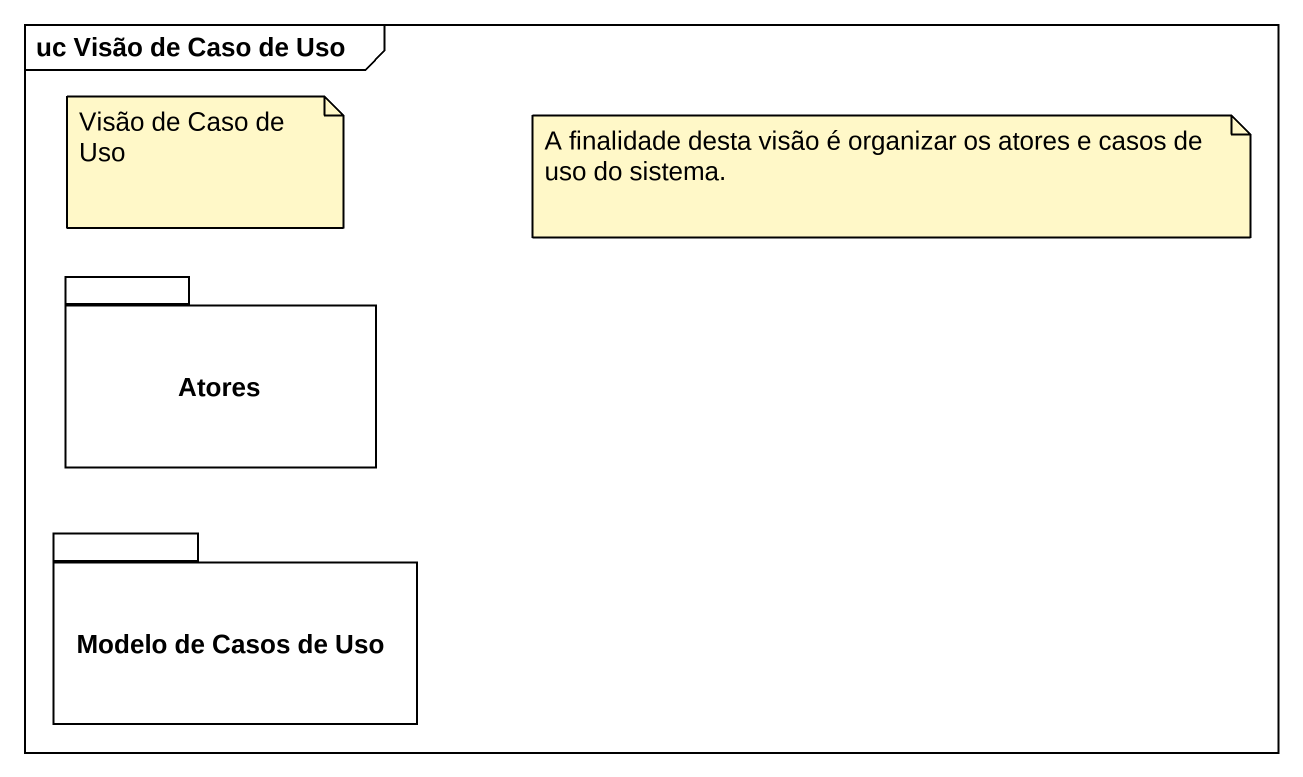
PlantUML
@startuml
mainframe uc Visão de Caso de Uso
package Atores {
}
package "Modelo de Casos de Uso" as Modelo_de_Casos_de_Uso {
}
note as N1
  Visão de Caso de Uso
end note
note as N2
  A finalidade desta visão é organizar os atores e casos de uso do sistema.
end note
@enduml
